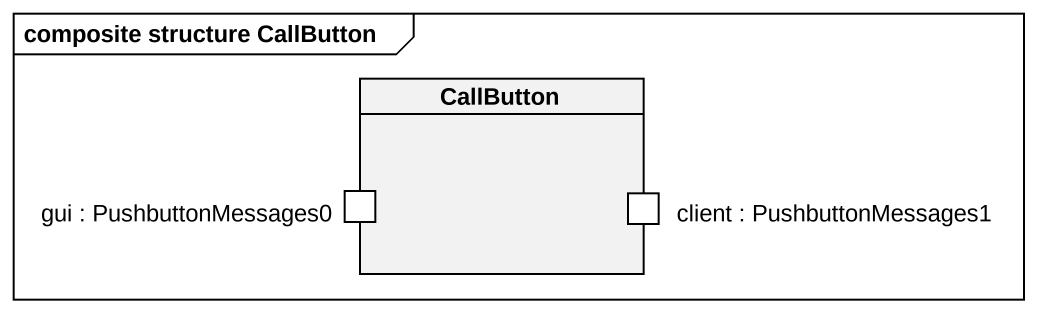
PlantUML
@startuml
mainframe composite structure CallButton
rectangle CallButton {
  port "gui : PushbuttonMessages0" as gui_PushbuttonMessages0
  port "client : PushbuttonMessages1" as client_PushbuttonMessages1
}
@enduml
